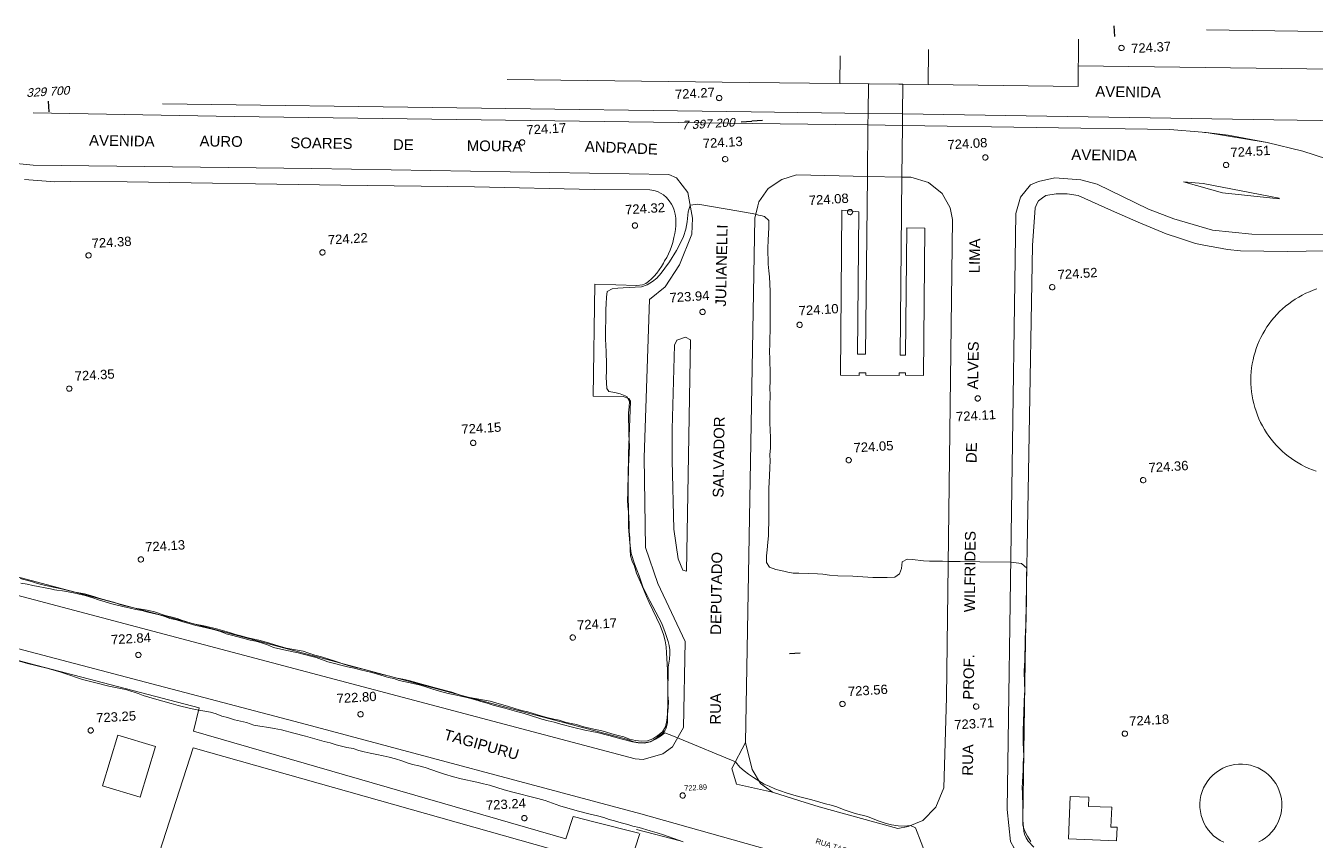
# Model space of a CAD drawing. Header units: metres. Extents: x 329311 to 330425, y 7396637 to 7397287.
# Drawn here: x 329705.7 to 329947.3, y 7397103.9 to 7397256.7 of the extents above; entities that cross this region are included whole.
import ezdxf
from ezdxf.enums import TextEntityAlignment as Align

# ---------------------------------------------------------------- set-up
doc = ezdxf.new("R2010")
doc.units = ezdxf.units.M
doc.layers.get('0').update_dxf_attribs({"lineweight": 18})
for name, color, linetype, lineweight in [('100_SIST_VIARIO_MEIO_FIO', 8, 'Continuous', 18), ('108_SEP_FIS_CANT_CENT_ILHA', 9, 'Continuous', 18), ('118_PASSARELA', 9, 'Continuous', 18), ('144_P_DUPLA_ASF_TOP', 7, 'Continuous', 18), ('160_P_SIMP_ASF_TOP', 7, 'Continuous', 18), ('199_SEGMENTO_DE_VIA', 7, 'Continuous', 18), ('206_MURO_E_MURO_ARRIMO', 9, 'Continuous', 18), ('216_EDIF_NOTAVEL', 9, 'Continuous', 18), ('604_CURVA_INTERM', 9, 'Continuous', 18), ('606_PTO_COTADO', 9, 'Continuous', 18), ('608_PTO_COTADO_INTERVIA', 9, 'Continuous', 18), ('626_SEGM_CURVA_INTERM', 7, 'Continuous', 18), ('PA6_TEXTO', 3, 'Continuous', 18)]:
    doc.layers.add(name, color=color, linetype=linetype, lineweight=lineweight)
doc.layers.add('910_COORD_UTM_COR_ALEGRE', color=7, linetype='Continuous')
doc.styles.add('NORMAL', font='arial.ttf')
doc.styles.get("Standard").update_dxf_attribs({"font": 'arial.ttf'})
doc.styles.add('Style-Arial', font='arial.ttf', dxfattribs={"height": 2})

# ---------------------------------------------------------------- blocks, each defined once
blk = doc.blocks.new('SP09')
at = {"color": 0, "linetype": 'Continuous'}
blk.add_lwpolyline([(-0.03, -0.51), (-0.14, -0.49), (-0.24, -0.46), (-0.31, -0.42), (-0.35, -0.39), (-0.42, -0.31), (-0.47, -0.24), (-0.51, -0.15), (-0.52, -0.09), (-0.52, 0.03), (-0.51, 0.11), (-0.48, 0.2), (-0.44, 0.27), (-0.4, 0.33), (-0.32, 0.39), (-0.23, 0.44), (-0.15, 0.48), (-0.1, 0.48), (-0.03, 0.48), (0.08, 0.48), (0.19, 0.44), (0.27, 0.4), (0.35, 0.32), (0.41, 0.23), (0.46, 0.11), (0.48, 0.03), (0.48, -0.03), (0.47, -0.08), (0.44, -0.21), (0.38, -0.3), (0.31, -0.38), (0.23, -0.44), (0.1, -0.49), (0.02, -0.51)], close=True, dxfattribs=at)
blk = doc.blocks.new('SP10')
at = {"color": 0, "linetype": 'Continuous'}
blk.add_lwpolyline([(-0.03, -0.51), (-0.14, -0.49), (-0.24, -0.46), (-0.31, -0.42), (-0.35, -0.39), (-0.42, -0.31), (-0.47, -0.24), (-0.51, -0.15), (-0.52, -0.09), (-0.52, 0.03), (-0.51, 0.11), (-0.48, 0.2), (-0.44, 0.27), (-0.4, 0.33), (-0.32, 0.39), (-0.23, 0.44), (-0.15, 0.48), (-0.1, 0.48), (-0.03, 0.48), (0.08, 0.48), (0.19, 0.44), (0.27, 0.4), (0.35, 0.32), (0.41, 0.23), (0.46, 0.11), (0.48, 0.03), (0.48, -0.03), (0.47, -0.08), (0.44, -0.21), (0.38, -0.3), (0.31, -0.38), (0.23, -0.44), (0.1, -0.49), (0.02, -0.51)], close=True, dxfattribs=at)

msp = doc.modelspace()

# ---------------------------------------------------------------- linework, layer by layer
at = {"layer": '100_SIST_VIARIO_MEIO_FIO'}
for points in [[(329702.028, 7397231.039), (329707.062, 7397230.552), (329759.246, 7397229.92), (329826.111, 7397228.779), (329827.495, 7397228.213), (329829.632, 7397225.437), (329830.5, 7397220.651), (329830.4, 7397217.654), (329828.108, 7397211.898), (329825.401, 7397207.742), (329822.467, 7397205.417), (329821.494, 7397175.802), (329821.693, 7397158.924), (329824.01, 7397152.237), (329829.163, 7397141.328), (329828.826, 7397125.26), (329826.752, 7397121.644), (329824.948, 7397120.306), (329821.253, 7397119.241), (329819.765, 7397119.389), (329656.365, 7397162.646)], [(329842.762, 7397222.967), (329842.938, 7397223.681), (329844.671, 7397226.16), (329847.241, 7397227.851), (329849.974, 7397228.718)], [(329849.974, 7397228.718), (329863.268, 7397228.457)], [(329869.727, 7397228.33), (329871.394, 7397228.298), (329874.673, 7397227.307), (329877.278, 7397225.264), (329878.758, 7397222.544), (329879.178, 7397220.351), (329878.059, 7397130.873), (329877.576, 7397113.92), (329876.064, 7397110.336), (329873.616, 7397107.8), (329870.891, 7397106.674), (329868.989, 7397106.309), (329854.211, 7397110.357), (329850.643, 7397111.481)], [(329954.684, 7397089.755), (329947.261, 7397092.368), (329922.897, 7397100.099), (329919.486, 7397100.462), (329917.012, 7397099.743), (329912.502, 7397097.345), (329909.555, 7397096.479), (329906.676, 7397096.386), (329903.828, 7397096.789), (329895.188, 7397099.156), (329893.188, 7397100.226), (329890.743, 7397102.656), (329890.057, 7397103.9), (329889.454, 7397109.868), (329891.061, 7397221.49), (329891.942, 7397224.533), (329893.784, 7397226.891), (329895.298, 7397227.528), (329898.353, 7397228.162), (329903.232, 7397227.831), (329906.251, 7397226.999), (329915.879, 7397222.334), (329920.617, 7397220.511)], [(329850.643, 7397111.481), (329845.518, 7397113.096), (329843.229, 7397114.758), (329841.658, 7397117.354), (329840.46, 7397122.422), (329842.184, 7397220.62), (329842.762, 7397222.967)], [(329920.617, 7397220.511), (329927.866, 7397218.405), (329935.264, 7397217.633), (329959.358, 7397217.597), (329963.105, 7397217.062), (329977.218, 7397212.424), (329999.795, 7397205.488), (330010.823, 7397203.422), (330021.34, 7397202.5), (330044.969, 7397202.152)], [(329519.93, 7397188.475), (329758.258, 7397125.823), (329820.862, 7397109.088), (329851.422, 7397100.456)]]:
    msp.add_lwpolyline(points, dxfattribs=at)
at = {"layer": '108_SEP_FIS_CANT_CENT_ILHA'}
for points in [[(329926.748, 7397255.878), (329986.55, 7397255.03), (329989.92, 7397254.061), (329992.512, 7397252.637), (329994.252, 7397251.216), (329997.036, 7397247.532), (329997.438, 7397246.077), (329997.007, 7397245.14), (329996.484, 7397244.888), (329987.163, 7397245.507), (329971.863, 7397245.931), (329968.783, 7397247.717), (329964.58, 7397248.334), (329902.734, 7397249.16)], [(329731.271, 7397242.06), (329841.519, 7397240.557)], [(329841.672, 7397238.389), (329744.791, 7397239.64), (329707.047, 7397240.347)], [(329841.519, 7397240.557), (329863.385, 7397240.259)], [(329863.364, 7397238.093), (329857.36, 7397238.186), (329841.672, 7397238.389)], [(329869.845, 7397240.171), (329939.382, 7397239.043), (329965.604, 7397238.698), (329968.429, 7397238.086), (329969.75, 7397237.17), (329971.057, 7397234.953), (329971.454, 7397232.104), (329970.585, 7397229.7), (329968.477, 7397227.624), (329967.258, 7397226.999), (329964.626, 7397226.779), (329944.774, 7397233.166), (329938.108, 7397234.813)], [(329925.923, 7397236.727), (329919.878, 7397237.215), (329869.823, 7397237.993)], [(329926.668, 7397236.646), (329926.4, 7397236.689), (329925.923, 7397236.727)], [(329925.923, 7397236.727), (329926.668, 7397236.646)], [(329926.668, 7397236.646), (329930.802, 7397236.194), (329938.108, 7397234.813)], [(329938.108, 7397234.813), (329926.668, 7397236.646)], [(329840.46, 7397122.422), (329837.873, 7397117.581), (329838.734, 7397114.643), (329845.518, 7397113.096)]]:
    msp.add_lwpolyline(points, dxfattribs=at)
for points in [[(329940.371, 7397224.363), (329926.122, 7397227.133), (329922.463, 7397227.414), (329929.751, 7397225.369), (329940.378, 7397224.223)], [(329826.695, 7397175.223), (329826.994, 7397162.367), (329827.832, 7397156.795), (329828.735, 7397154.683), (329829.388, 7397154.522), (329830.15, 7397197.813), (329829.19, 7397198.347), (329827.554, 7397197.766), (329827.127, 7397196.873), (329826.685, 7397181.099)]]:
    msp.add_lwpolyline(points, close=True, dxfattribs=at)
at = {"layer": '118_PASSARELA'}
for points in [[(329869.9, 7397245.715), (329863.44, 7397245.794), (329863.385, 7397240.259)], [(329869.845, 7397240.171), (329869.9, 7397245.715)], [(329863.366, 7397238.344), (329863.365, 7397238.284), (329863.364, 7397238.093)], [(329863.385, 7397240.259), (329863.382, 7397239.99), (329863.366, 7397238.344)], [(329869.823, 7397237.993), (329869.826, 7397238.245)], [(329869.826, 7397238.245), (329869.827, 7397238.312), (329869.843, 7397239.919), (329869.845, 7397240.171)], [(329863.364, 7397238.093), (329863.268, 7397228.494), (329862.936, 7397195.129), (329861.415, 7397195.144), (329861.68, 7397221.814), (329858.505, 7397222.099), (329858.198, 7397191.206), (329861.713, 7397191.171), (329861.718, 7397191.655), (329862.977, 7397191.643), (329862.973, 7397191.221), (329869.23, 7397191.159), (329869.235, 7397191.676), (329870.419, 7397191.664), (329870.415, 7397191.224), (329873.748, 7397191.191), (329874.022, 7397218.781), (329870.646, 7397218.815), (329870.409, 7397194.987), (329869.396, 7397194.997), (329869.728, 7397228.385), (329869.823, 7397237.993)]]:
    msp.add_lwpolyline(points, dxfattribs=at)
at = {"layer": '199_SEGMENTO_DE_VIA'}
for points in [[(329863.385, 7397240.259), (329869.845, 7397240.171)], [(329869.823, 7397237.993), (329863.364, 7397238.093)], [(329863.268, 7397228.457), (329869.727, 7397228.33)]]:
    msp.add_lwpolyline(points, dxfattribs=at)
at = {"layer": '206_MURO_E_MURO_ARRIMO'}
for p, q in [((329705.424, 7397227.899), (329711.121, 7397227.408)), ((329711.121, 7397227.408), (329713.996, 7397227.466)), ((329713.996, 7397227.466), (329724.651, 7397227.423)), ((329724.651, 7397227.423), (329764.647, 7397226.813)), ((329764.647, 7397226.813), (329789.714, 7397226.493)), ((329789.714, 7397226.493), (329812.084, 7397225.99)), ((329812.084, 7397225.99), (329822.534, 7397225.913)), ((329822.534, 7397225.913), (329823.276, 7397225.81)), ((329823.276, 7397225.81), (329823.993, 7397225.597)), ((329823.993, 7397225.597), (329824.671, 7397225.28)), ((329824.671, 7397225.28), (329825.109, 7397224.973)), ((329825.109, 7397224.973), (329825.668, 7397224.475)), ((329825.668, 7397224.475), (329826.155, 7397223.906)), ((329826.155, 7397223.906), (329826.562, 7397223.276)), ((329895.034, 7397223.411), (329895.305, 7397223.862)), ((329895.305, 7397223.862), (329896.015, 7397224.463)), ((329896.015, 7397224.463), (329896.678, 7397224.891)), ((329896.678, 7397224.891), (329898.607, 7397225.19)), ((329898.607, 7397225.19), (329900.667, 7397225.201)), ((329900.667, 7397225.201), (329902.734, 7397224.876)), ((329902.734, 7397224.876), (329908.962, 7397222.053)), ((329826.562, 7397223.276), (329826.821, 7397222.815)), ((329826.821, 7397222.815), (329827.109, 7397222.124)), ((329827.109, 7397222.124), (329827.298, 7397221.399)), ((329827.298, 7397221.399), (329827.385, 7397220.654)), ((329894.161, 7397215.502), (329894.696, 7397222.558)), ((329894.696, 7397222.558), (329895.034, 7397223.411)), ((329908.962, 7397222.053), (329913.937, 7397219.851)), ((329827.414, 7397219.245), (329827.342, 7397218.499)), ((329827.385, 7397220.654), (329827.426, 7397219.995)), ((329827.426, 7397219.995), (329827.414, 7397219.245)), ((329913.937, 7397219.851), (329919.187, 7397217.713)), ((329827.014, 7397217.037), (329826.822, 7397216.057)), ((329827.208, 7397217.761), (329827.014, 7397217.037)), ((329827.342, 7397218.499), (329827.208, 7397217.761)), ((329919.187, 7397217.713), (329921.703, 7397216.87)), ((329921.703, 7397216.87), (329924.7, 7397215.897)), ((329826.356, 7397214.633), (329826.046, 7397213.95)), ((329826.615, 7397215.336), (329826.356, 7397214.633)), ((329826.822, 7397216.057), (329826.615, 7397215.336)), ((329892.794, 7397137.603), (329894.161, 7397215.502)), ((329924.7, 7397215.897), (329926.571, 7397215.519)), ((329926.571, 7397215.519), (329928.675, 7397215.128)), ((329928.675, 7397215.128), (329930.659, 7397214.783)), ((329930.659, 7397214.783), (329933.089, 7397214.508)), ((329933.089, 7397214.508), (329941.843, 7397214.372)), ((329941.843, 7397214.372), (329956.921, 7397214.641)), ((329825.059, 7397212.232), (329824.686, 7397211.582)), ((329825.278, 7397212.664), (329825.059, 7397212.232)), ((329825.686, 7397213.293), (329825.278, 7397212.664)), ((329826.046, 7397213.95), (329825.686, 7397213.293)), ((329822.819, 7397209.245), (329822.267, 7397208.738)), ((329823.339, 7397209.785), (329822.819, 7397209.245)), ((329823.825, 7397210.356), (329823.339, 7397209.785)), ((329824.274, 7397210.956), (329823.825, 7397210.356)), ((329824.686, 7397211.582), (329824.274, 7397210.956)), ((329812.239, 7397208.245), (329811.899, 7397187.296)), ((329820.096, 7397208.016), (329812.239, 7397208.245)), ((329821.126, 7397208.131), (329820.096, 7397208.016)), ((329821.778, 7397208.372), (329821.126, 7397208.131)), ((329822.267, 7397208.738), (329821.778, 7397208.372)), ((329811.899, 7397187.296), (329817.521, 7397187.225)), ((329817.521, 7397187.225), (329818.601, 7397186.829)), ((329818.895, 7397186.386), (329818.551, 7397176.507)), ((329818.601, 7397186.829), (329818.895, 7397186.386)), ((329818.551, 7397176.507), (329818.454, 7397171.831)), ((329818.454, 7397171.831), (329818.559, 7397162.733)), ((329818.559, 7397162.733), (329818.802, 7397159.764)), ((329818.802, 7397159.764), (329819.055, 7397157.842)), ((329716.839, 7397150.057), (329685.93, 7397158.27)), ((329819.055, 7397157.842), (329819.651, 7397155.893)), ((329819.651, 7397155.893), (329820.517, 7397153.633)), ((329820.517, 7397153.633), (329821.243, 7397151.603)), ((329821.243, 7397151.603), (329822.501, 7397148.986)), ((329791.743, 7397130.049), (329716.839, 7397150.057)), ((329822.501, 7397148.986), (329824.806, 7397144.698)), ((329824.806, 7397144.698), (329825.4, 7397143.053)), ((329825.4, 7397143.053), (329825.955, 7397141.329)), ((329692.783, 7397140.782), (329706.379, 7397137.247)), ((329825.955, 7397141.329), (329826.14, 7397140.603)), ((329826.14, 7397140.603), (329826.243, 7397139.8)), ((329826.243, 7397139.8), (329826.243, 7397139.051)), ((329706.379, 7397137.247), (329738.157, 7397128.897)), ((329826.085, 7397137.301), (329825.942, 7397136.565)), ((329826.18, 7397138.045), (329826.085, 7397137.301)), ((329826.243, 7397139.051), (329826.18, 7397138.045)), ((329892.389, 7397107.864), (329892.794, 7397137.603)), ((329825.942, 7397136.565), (329825.812, 7397126.146)), ((329818.399, 7397122.987), (329791.743, 7397130.049)), ((329738.157, 7397128.897), (329737.113, 7397124.578)), ((329825.614, 7397125.082), (329825.332, 7397124.623)), ((329825.812, 7397126.146), (329825.614, 7397125.082)), ((329737.113, 7397124.578), (329806.828, 7397104.354)), ((329818.831, 7397122.792), (329818.399, 7397122.987)), ((329819.544, 7397122.559), (329818.831, 7397122.792)), ((329820.28, 7397122.42), (329819.544, 7397122.559)), ((329821.028, 7397122.377), (329820.28, 7397122.42)), ((329821.776, 7397122.432), (329821.028, 7397122.377)), ((329822.511, 7397122.571), (329821.776, 7397122.432)), ((329823.203, 7397122.856), (329822.511, 7397122.571)), ((329823.824, 7397123.274), (329823.203, 7397122.856)), ((329824.211, 7397123.648), (329823.824, 7397123.274)), ((329824.826, 7397124.073), (329824.211, 7397123.648)), ((329825.332, 7397124.623), (329824.826, 7397124.073)), ((329806.828, 7397104.354), (329808.182, 7397108.59)), ((329808.182, 7397108.59), (329812.294, 7397107.531)), ((329892.578, 7397105.838), (329892.389, 7397107.864)), ((329820.476, 7397105.428), (329812.294, 7397107.531)), ((329828.211, 7397104.01), (329820.03, 7397106.114)), ((329892.698, 7397105.274), (329892.578, 7397105.838)), ((329892.974, 7397104.578), (329892.698, 7397105.274)), ((329893.374, 7397103.945), (329892.974, 7397104.578)), ((329894.409, 7397102.805), (329893.374, 7397103.945))]:
    msp.add_line(p, q, dxfattribs=at)
msp.add_lwpolyline([(329755.82, 7396932.809), (329764.395, 7396959.901), (329765.579, 7396961.721), (329766.181, 7396962.264), (329769.924, 7396964.586), (329770.768, 7396965.264), (329771.595, 7396966.505), (329772.373, 7396968.371), (329778.19, 7396986.934), (329789.049, 7397007.545), (329792.539, 7397018.901), (329820.678, 7397105.372)], dxfattribs=at)
at = {"layer": '216_EDIF_NOTAVEL'}
for points in [[(329902.782, 7397254.184), (329902.697, 7397245.311), (329874.61, 7397245.657), (329874.707, 7397252.2)], [(329858.138, 7397251.029), (329858.081, 7397245.86), (329841.129, 7397246.069)], [(329874.707, 7397252.2), (329874.61, 7397245.657), (329858.081, 7397245.86), (329858.138, 7397251.029)], [(329841.129, 7397246.069), (329795.846, 7397246.625)], [(329947.419, 7397207.391), (329946.713, 7397207.141), (329946.017, 7397206.862), (329945.334, 7397206.554), (329944.664, 7397206.218), (329944.008, 7397205.855), (329943.368, 7397205.465), (329942.745, 7397205.048), (329942.14, 7397204.606), (329941.554, 7397204.139), (329940.988, 7397203.648), (329940.442, 7397203.134), (329939.919, 7397202.597), (329939.418, 7397202.04), (329938.941, 7397201.462), (329938.489, 7397200.864), (329938.061, 7397200.249), (329937.66, 7397199.616), (329937.285, 7397198.967), (329936.938, 7397198.302), (329936.618, 7397197.625), (329936.327, 7397196.934), (329936.065, 7397196.232), (329935.832, 7397195.519), (329935.63, 7397194.798), (329935.457, 7397194.068), (329935.315, 7397193.332), (329935.204, 7397192.591), (329935.123, 7397191.846), (329935.074, 7397191.098), (329935.056, 7397190.349), (329935.069, 7397189.6), (329935.113, 7397188.851), (329935.188, 7397188.106), (329935.294, 7397187.364), (329935.431, 7397186.627), (329935.599, 7397185.897), (329935.797, 7397185.174), (329936.024, 7397184.46), (329936.281, 7397183.756), (329936.568, 7397183.063), (329936.882, 7397182.383), (329937.225, 7397181.716), (329937.596, 7397181.065), (329937.993, 7397180.429), (329938.416, 7397179.81), (329938.864, 7397179.21), (329939.337, 7397178.629), (329939.834, 7397178.067), (329940.354, 7397177.527), (329940.896, 7397177.01), (329941.458, 7397176.515), (329942.041, 7397176.044), (329942.643, 7397175.597), (329943.263, 7397175.176), (329943.901, 7397174.781), (329944.553, 7397174.413), (329945.221, 7397174.073), (329945.902, 7397173.761), (329946.596, 7397173.477), (329947.301, 7397173.222)], [(329929.967, 7397103.737), (329929.3, 7397104.085), (329928.669, 7397104.497), (329928.082, 7397104.97), (329927.544, 7397105.497), (329927.061, 7397106.074), (329926.636, 7397106.697), (329926.274, 7397107.357), (329925.979, 7397108.05), (329925.754, 7397108.769), (329925.599, 7397109.506), (329925.518, 7397110.255), (329925.511, 7397111.008), (329925.577, 7397111.759), (329925.717, 7397112.499), (329925.928, 7397113.222), (329926.21, 7397113.921), (329926.558, 7397114.588), (329926.971, 7397115.219), (329927.443, 7397115.806), (329927.97, 7397116.344), (329928.547, 7397116.827), (329929.17, 7397117.252), (329929.83, 7397117.613), (329930.523, 7397117.908), (329931.242, 7397118.134), (329931.979, 7397118.288), (329932.728, 7397118.37), (329933.481, 7397118.377), (329934.232, 7397118.311), (329934.972, 7397118.171), (329935.695, 7397117.959), (329936.394, 7397117.678), (329937.061, 7397117.33), (329937.692, 7397116.917), (329938.279, 7397116.445), (329938.817, 7397115.918), (329939.3, 7397115.34), (329939.725, 7397114.718), (329940.086, 7397114.057), (329940.381, 7397113.364), (329940.607, 7397112.646), (329940.761, 7397111.908), (329940.843, 7397111.16), (329940.85, 7397110.406), (329940.784, 7397109.656), (329940.644, 7397108.916), (329940.433, 7397108.193), (329940.151, 7397107.494), (329939.803, 7397106.826), (329939.39, 7397106.196), (329938.918, 7397105.609), (329938.391, 7397105.071), (329937.813, 7397104.588), (329937.191, 7397104.163), (329936.53, 7397103.801)]]:
    msp.add_lwpolyline(points, dxfattribs=at)
for points in [[(329722.95, 7397123.82), (329729.953, 7397121.708), (329727.081, 7397112.184), (329720.078, 7397114.296)], [(329737.032, 7397121.434), (329803.91, 7397102.519), (329774.475, 7397012.216), (329708.51, 7397033.013)], [(329901.221, 7397112.303), (329904.706, 7397112.159), (329904.637, 7397110.47), (329909.011, 7397110.29), (329908.859, 7397106.599), (329910.031, 7397106.551), (329909.927, 7397104.022), (329900.896, 7397104.393)]]:
    msp.add_lwpolyline(points, close=True, dxfattribs=at)
at = {"layer": '604_CURVA_INTERM', "flags": 128}
for points, elevation in [([(329704.613, 7397153.161), (329706.955, 7397152.528), (329707.917, 7397152.226), (329709.112, 7397151.904), (329711.153, 7397151.436), (329712.349, 7397151.207), (329714.635, 7397150.615), (329715.634, 7397150.485), (329716.687, 7397150.277), (329717.792, 7397149.97), (329720.005, 7397149.287), (329722.1, 7397148.679), (329723.185, 7397148.309), (329724.252, 7397148.017), (329726.471, 7397147.532), (329727.717, 7397147.332), (329728.751, 7397147.123), (329729.764, 7397146.87), (329731.806, 7397146.243), (329732.875, 7397145.977), (329734.025, 7397145.65), (329735.062, 7397145.263), (329737.063, 7397144.63), (329739.317, 7397144.201), (329741.648, 7397143.658), (329743.857, 7397143.023), (329744.948, 7397142.674), (329745.973, 7397142.429), (329747.066, 7397142.099), (329748.16, 7397141.834), (329749.3, 7397141.58), (329750.717, 7397141.216), (329752.966, 7397140.526), (329754.438, 7397140.126), (329755.482, 7397139.909), (329756.593, 7397139.724), (329757.623, 7397139.504), (329758.684, 7397139.188), (329759.802, 7397138.809), (329761.076, 7397138.448), (329763.625, 7397137.646), (329765.635, 7397136.994), (329766.727, 7397136.684), (329769.282, 7397136.067), (329771.488, 7397135.412), (329772.677, 7397135.113), (329773.882, 7397134.839), (329774.886, 7397134.55), (329776.271, 7397134.281), (329777.421, 7397134.011), (329779.849, 7397133.379), (329780.807, 7397133.077), (329781.897, 7397132.771), (329784.454, 7397132.12), (329785.435, 7397131.848), (329786.543, 7397131.508), (329787.673, 7397131.125), (329788.774, 7397130.881), (329792.611, 7397130.141), (329793.719, 7397129.882), (329796.044, 7397129.156), (329797.249, 7397128.784), (329798.532, 7397128.444), (329799.699, 7397128.157), (329802.143, 7397127.448), (329803.271, 7397127.091), (329804.527, 7397126.796), (329805.551, 7397126.587), (329806.656, 7397126.247), (329807.8, 7397126.015), (329808.785, 7397125.772), (329809.914, 7397125.452), (329812.265, 7397124.853), (329813.324, 7397124.664), (329814.395, 7397124.348), (329815.435, 7397124.063), (329816.611, 7397123.769), (329817.635, 7397123.483), (329818.752, 7397123.038), (329819.824, 7397122.809), (329820.953, 7397122.657), (329822.11, 7397122.733), (329823.085, 7397123.115), (329824.019, 7397123.712), (329824.881, 7397124.398), (329825.483, 7397125.354), (329825.73, 7397126.526), (329825.946, 7397128.947), (329826.026, 7397130.131), (329825.917, 7397131.335), (329825.911, 7397133.622), (329825.852, 7397134.889), (329825.851, 7397136.036), (329825.796, 7397137.122), (329825.63, 7397139.225), (329825.605, 7397140.325), (329825.412, 7397141.464), (329825.08, 7397142.654), (329824.45, 7397144.326), (329822.432, 7397148.663), (329821.905, 7397149.794), (329821.009, 7397151.867), (329820.058, 7397154.162), (329819.63, 7397155.446), (329819.215, 7397156.388), (329818.935, 7397157.419), (329818.842, 7397158.57), (329818.754, 7397160.781), (329818.689, 7397161.967), (329818.664, 7397163.282), (329818.6, 7397164.598), (329818.529, 7397165.599), (329818.4, 7397166.672), (329818.322, 7397167.894), (329818.387, 7397169.278), (329818.389, 7397170.583), (329818.558, 7397173.013), (329818.548, 7397174.181), (329818.701, 7397177.846), (329818.617, 7397180.172), (329818.59, 7397181.604), (329818.513, 7397182.942), (329818.54, 7397184.154), (329818.669, 7397185.297), (329818.719, 7397186.313), (329818.237, 7397187.26), (329817.004, 7397187.752), (329815.973, 7397187.973), (329814.847, 7397188.162), (329814.45, 7397188.757), (329814.388, 7397189.819), (329814.368, 7397190.837), (329814.421, 7397191.904), (329814.428, 7397193.134), (329814.345, 7397195.715), (329814.28, 7397196.738), (329814.222, 7397198.082), (329814.203, 7397199.138), (329814.29, 7397202.257), (329814.298, 7397203.498), (329814.338, 7397204.615), (329814.427, 7397205.847), (329814.562, 7397206.898), (329815.465, 7397207.422), (329816.546, 7397207.549), (329817.562, 7397207.577), (329819.77, 7397207.688), (329820.958, 7397207.786), (329822.035, 7397208.145), (329823.045, 7397208.752), (329823.854, 7397209.383), (329824.624, 7397210.298), (329825.347, 7397211.24), (329826.228, 7397212.468), (329827.541, 7397214.6), (329828.284, 7397216.013), (329828.828, 7397217.194), (329829.238, 7397218.55), (329829.528, 7397219.946), (329829.712, 7397221.838), (329830.068, 7397223.035), (329831.522, 7397223.248), (329839.191, 7397221.956), (329842.365, 7397221.358)], 724), ([(329842.886, 7397221.213), (329843.304, 7397221.143), (329843.997, 7397220.954), (329844.787, 7397220.163), (329844.838, 7397218.863), (329844.735, 7397217.665), (329844.682, 7397216.518), (329844.64, 7397214.988), (329844.662, 7397211.99), (329844.829, 7397210.777), (329844.934, 7397209.656), (329845.034, 7397206.968), (329845.083, 7397204.831), (329845.086, 7397201.516), (329845.069, 7397199.464), (329845.027, 7397198.191), (329844.965, 7397197.036), (329844.945, 7397195.639), (329844.996, 7397194.296), (329845.075, 7397191.421), (329845.077, 7397190.227)], 724), ([(329845.077, 7397190.227), (329845.025, 7397188.674), (329845.072, 7397187.649), (329844.972, 7397185.31), (329845.012, 7397182.163), (329845.079, 7397181.029), (329845.141, 7397179.416), (329845.103, 7397177.642), (329845.007, 7397176.294), (329845.064, 7397175.186), (329845.011, 7397173.941), (329844.908, 7397172.4), (329844.827, 7397170.015), (329844.795, 7397167.419), (329844.828, 7397165.918), (329844.818, 7397163.414), (329844.754, 7397162.389), (329844.747, 7397161.115), (329844.609, 7397159.945), (329844.515, 7397158.488), (329844.401, 7397157.359), (329844.391, 7397156.139), (329844.961, 7397155.241), (329846.138, 7397154.849), (329847.602, 7397154.504)], 724), ([(329850.587, 7397112.281), (329849.056, 7397112.667), (329848.025, 7397112.974), (329845.936, 7397113.752), (329844.873, 7397114.248), (329843.954, 7397114.65), (329842.948, 7397115.235), (329841.945, 7397115.896), (329841.032, 7397116.468), (329840.184, 7397117.093), (329839.389, 7397117.791), (329838.579, 7397118.802), (329828.011, 7397123.2), (329826.938, 7397123.624), (329825.342, 7397124.259), (329824.502, 7397123.601), (329823.559, 7397123.061), (329822.636, 7397122.573), (329821.525, 7397122.298), (329820.348, 7397122.388), (329819.266, 7397122.583), (329817.103, 7397123.122), (329814.876, 7397123.751), (329812.657, 7397124.314), (329811.675, 7397124.511), (329810.387, 7397124.739), (329808.325, 7397125.21), (329805.875, 7397125.867), (329804.649, 7397126.212), (329803.52, 7397126.51), (329802.28, 7397126.802), (329799.84, 7397127.604), (329798.578, 7397128.006), (329797.595, 7397128.246), (329795.383, 7397128.844), (329794.382, 7397129.083), (329793.197, 7397129.401), (329792.063, 7397129.79), (329790.895, 7397130.094), (329789.711, 7397130.453), (329788.289, 7397130.826), (329786.047, 7397131.357), (329784.799, 7397131.617), (329783.157, 7397132.024), (329781.902, 7397132.401), (329780.565, 7397132.85), (329779.593, 7397133.142), (329778.236, 7397133.481), (329775.573, 7397134.069), (329774.598, 7397134.401), (329773.6, 7397134.613), (329771.564, 7397135.24), (329770.452, 7397135.532), (329768.36, 7397136.012), (329767.199, 7397136.327), (329765.898, 7397136.598), (329762.235, 7397137.547), (329760.072, 7397138.316), (329759.067, 7397138.615), (329756.7, 7397139.192), (329754.593, 7397139.646), (329752.05, 7397140.248), (329750.964, 7397140.705), (329749.841, 7397141.069), (329748.738, 7397141.375), (329747.677, 7397141.624), (329746.603, 7397141.919), (329744.213, 7397142.501), (329743.183, 7397142.786), (329742.951, 7397142.932), (329741.963, 7397143.276), (329740.851, 7397143.568), (329738.727, 7397144.078), (329737.534, 7397144.35), (329736.268, 7397144.713), (329735.079, 7397145.023), (329733.923, 7397145.378), (329732.685, 7397145.659), (329731.714, 7397146.05), (329730.735, 7397146.348), (329729.575, 7397146.617), (329728.55, 7397146.832), (329727.423, 7397147.128), (329726.283, 7397147.362), (329725.263, 7397147.609), (329724.131, 7397147.839), (329721.805, 7397148.406), (329719.327, 7397149.132), (329718.224, 7397149.505), (329716.829, 7397149.932), (329715.671, 7397150.223), (329714.639, 7397150.435), (329713.615, 7397150.62), (329712.542, 7397150.842), (329711.534, 7397150.977), (329711.097, 7397150.995)], 723), ([(329877.547, 7397092.703), (329872.264, 7397106.451), (329871.324, 7397106.853), (329870.217, 7397106.757), (329869.051, 7397106.847), (329867.798, 7397107.013), (329866.754, 7397107.269), (329865.449, 7397107.693), (329864.339, 7397108.15), (329863.285, 7397108.555), (329860.968, 7397109.109), (329858.937, 7397109.797), (329857.525, 7397110.37), (329856.5, 7397110.683), (329855.436, 7397110.926), (329854.374, 7397111.228), (329852.831, 7397111.7), (329850.587, 7397112.281)], 723)]:
    msp.add_lwpolyline(points, dxfattribs=dict(at, elevation=elevation))
at = {"layer": '604_CURVA_INTERM'}
for points, elevation in [([(329842.365, 7397221.358), (329842.886, 7397221.213)], 724), ([(329847.602, 7397154.504), (329848.35, 7397154.306), (329849.387, 7397154.146), (329850.419, 7397154.165), (329853.934, 7397154.018), (329854.943, 7397153.924), (329856.161, 7397153.746), (329857.712, 7397153.618), (329860.505, 7397153.578), (329864.295, 7397153.36), (329866.948, 7397153.303), (329868.425, 7397153.411), (329869.293, 7397154.016), (329869.625, 7397154.991), (329869.777, 7397156.253), (329870.692, 7397156.769), (329871.714, 7397156.72), (329873.774, 7397156.46), (329874.863, 7397156.396), (329876.261, 7397156.384), (329877.309, 7397156.415), (329878.378, 7397156.337), (329880.659, 7397156.307)], 724), ([(329884.296, 7397156.258), (329890.121, 7397156.179), (329892.097, 7397155.923), (329893.112, 7397155.074), (329893.035, 7397153.745), (329893.027, 7397148.529), (329893.01, 7397147.049), (329892.959, 7397145.453), (329892.898, 7397144.397), (329892.828, 7397141.829), (329892.793, 7397140.365), (329892.718, 7397138.913), (329892.738, 7397137.865), (329892.616, 7397135.828), (329892.693, 7397133.476), (329892.732, 7397132.305), (329892.702, 7397131.265), (329892.612, 7397130.267), (329892.536, 7397127.948), (329892.461, 7397126.615), (329892.407, 7397124.442), (329892.404, 7397122.407), (329892.545, 7397119.891), (329892.44, 7397118.546), (329892.409, 7397117.325), (329892.289, 7397115.014), (329892.267, 7397114.006), (329892.291, 7397112.868), (329892.377, 7397110.376), (329892.336, 7397108.087), (329892.371, 7397106.921), (329892.659, 7397105.94), (329893.223, 7397104.854), (329893.864, 7397103.915)], 724), ([(329711.097, 7397150.995), (329710.338, 7397151.181), (329707.018, 7397151.841), (329705.922, 7397152.072), (329704.771, 7397152.277)], 723), ([(329704.275, 7397137.704), (329706.034, 7397137.253), (329707.564, 7397136.833), (329709.903, 7397136.26), (329712.262, 7397135.595), (329714.152, 7397134.998), (329715.202, 7397134.614), (329716.335, 7397134.249), (329717.573, 7397133.94), (329718.581, 7397133.656), (329721.259, 7397133.005), (329723.428, 7397132.537), (329724.608, 7397132.265), (329726.706, 7397131.594), (329727.697, 7397131.251), (329728.718, 7397130.945), (329729.818, 7397130.589), (329732.923, 7397129.745), (329734.204, 7397129.383), (329736.529, 7397128.815), (329737.8, 7397128.546), (329740.307, 7397128.079), (329741.332, 7397127.804), (329742.412, 7397127.355), (329743.445, 7397127.14), (329744.782, 7397126.696), (329747.009, 7397126.162), (329748.4, 7397125.702), (329749.526, 7397125.46), (329751.198, 7397125.211), (329752.2, 7397125.045), (329753.558, 7397124.769), (329755.876, 7397124.199), (329758.044, 7397123.622), (329759.396, 7397123.212), (329761.582, 7397122.63), (329762.671, 7397122.364), (329763.811, 7397122.007), (329765.801, 7397121.471), (329766.998, 7397121.273), (329768.056, 7397120.941), (329769.056, 7397120.709), (329770.139, 7397120.432), (329771.387, 7397120.154), (329772.613, 7397119.914), (329773.743, 7397119.654), (329774.941, 7397119.339), (329776.083, 7397118.968), (329777.113, 7397118.605), (329778.11, 7397118.322), (329779.277, 7397118.052), (329780.467, 7397117.729), (329782.95, 7397116.894), (329784.062, 7397116.501), (329785.8, 7397116.006), (329787.23, 7397115.642), (329790.113, 7397115.005), (329791.376, 7397114.681), (329792.541, 7397114.408), (329795.239, 7397113.589), (329796.632, 7397113.203), (329801.542, 7397111.954), (329802.921, 7397111.545), (329805.65, 7397110.586), (329807.6, 7397109.988), (329809.176, 7397109.559), (329811.349, 7397109.003), (329812.713, 7397108.679), (329813.894, 7397108.356), (329814.907, 7397108.025), (329815.923, 7397107.729), (329817.151, 7397107.409), (329818.388, 7397107.051), (329819.375, 7397106.786), (329820.534, 7397106.499), (329822.59, 7397105.876), (329823.874, 7397105.518), (329825.116, 7397105.129), (329828.791, 7397103.809)], 723)]:
    msp.add_lwpolyline(points, dxfattribs=dict(at, elevation=elevation))
at = {"layer": '626_SEGM_CURVA_INTERM', "elevation": 724}
msp.add_lwpolyline([(329880.659, 7397156.307), (329884.296, 7397156.258)], dxfattribs=at)
at = {"layer": '910_COORD_UTM_COR_ALEGRE', "color": 253, "flags": 128}
for points in [[(329909.426, 7397256.658), (329909.544, 7397254.662)], [(329709.91, 7397242.554), (329710.028, 7397240.558)], [(329839.647, 7397238.679), (329841.643, 7397238.797)], [(329843.64, 7397238.915), (329841.643, 7397238.797)], [(329850.692, 7397139.157), (329848.695, 7397139.039)]]:
    msp.add_lwpolyline(points, dxfattribs=at)

# ---------------------------------------------------------------- block references
at = {"layer": '606_PTO_COTADO', "rotation": 3.377855659799661}
for p in [(329910.859, 7397252.518, 724.37), (329835.542, 7397243.145, 724.27), (329798.643, 7397234.83, 724.17), (329930.444, 7397230.603, 724.515), (329860.03, 7397221.786, 724.085), (329819.769, 7397219.261, 724.325), (329717.469, 7397213.671, 724.375), (329761.258, 7397214.228, 724.22), (329897.889, 7397207.718, 724.525), (329832.433, 7397203.08, 723.945), (329850.598, 7397200.663, 724.105), (329713.867, 7397188.71, 724.35), (329883.949, 7397186.878, 724.115), (329789.494, 7397178.555, 724.15), (329859.785, 7397175.307, 724.055), (329914.912, 7397171.568, 724.365), (329727.264, 7397156.727, 724.135), (329808.125, 7397142.091, 724.175), (329726.802, 7397138.831, 722.84), (329858.622, 7397129.654, 723.565), (329883.645, 7397129.174, 723.71), (329768.398, 7397127.728, 722.8), (329717.881, 7397124.696, 723.25), (329911.496, 7397124.093, 724.185), (329799.055, 7397108.272, 723.24)]:
    msp.add_blockref('SP09', p, dxfattribs=at)
at = {"layer": '608_PTO_COTADO_INTERVIA', "rotation": 3.377855659799661}
for p in [(329836.656, 7397231.691, 724.129), (329885.365, 7397232.016, 724.079), (329828.698, 7397112.509, 722.894)]:
    msp.add_blockref('SP10', p, dxfattribs=at)

# ---------------------------------------------------------------- texts
at = {"layer": '144_P_DUPLA_ASF_TOP', "style": 'Style-Arial'}
for s, rotation, p in [('AVENIDA', 359.19349, (329905.945, 7397244.382)), ('AVENIDA', 359.05451, (329717.549, 7397235.232)), ('AURO', 359.21109, (329738.236, 7397235.084)), ('SOARES', 359.21109, (329755.228, 7397234.76)), ('DE', 359.21109, (329774.445, 7397234.426)), ('MOURA', 359.21109, (329788.264, 7397234.228)), ('ANDRADE', 357.56427, (329810.375, 7397234.106)), ('AVENIDA', 359.19349, (329901.448, 7397232.546))]:
    msp.add_text(s, height=2, rotation=rotation, dxfattribs=at).set_placement(p, align=Align.MIDDLE_LEFT)
at = {"layer": '160_P_SIMP_ASF_TOP', "style": 'Style-Arial'}
for s, rotation, p in [('JULIANELLI', 88.84409, (329835.783, 7397204.075)), ('LIMA', 89.13753, (329883.283, 7397210.315)), ('ALVES', 89.13753, (329882.98, 7397188.548)), ('SALVADOR', 89.14979, (329835.309, 7397168.279)), ('DE', 88.88374, (329882.698, 7397174.759)), ('WILFRIDES', 89.39201, (329882.377, 7397146.83)), ('DEPUTADO', 89.14979, (329834.869, 7397142.592)), ('PROF.', 89.13753, (329882.158, 7397130.437)), ('RUA', 89.02952, (329834.782, 7397125.771)), ('TAGIPURU', 344.22817, (329784.067, 7397124.01)), ('RUA', 89.13753, (329882.001, 7397116.203))]:
    msp.add_text(s, height=2, rotation=rotation, dxfattribs=at).set_placement(p, align=Align.MIDDLE_LEFT)
at = {"layer": '606_PTO_COTADO', "style": 'Style-Arial'}
for s, p in [('724.37', (329916.374, 7397252.612, 724.37)), ('724.27', (329830.966, 7397244.013, 724.27)), ('724.17', (329803.156, 7397237.363, 724.17)), ('724.51', (329934.958, 7397233.136, 724.515)), ('724.08', (329856.022, 7397224.175, 724.085)), ('724.32', (329821.631, 7397222.431, 724.325)), ('724.38', (329721.752, 7397216.12, 724.375)), ('724.22', (329765.978, 7397216.774, 724.22)), ('724.52', (329902.609, 7397210.263, 724.525)), ('723.94', (329829.952, 7397205.953, 723.945)), ('724.10', (329854.129, 7397203.497, 724.105)), ('724.35', (329718.587, 7397191.255, 724.35)), ('724.11', (329883.589, 7397183.664, 724.115)), ('724.15', (329790.976, 7397181.306, 724.15)), ('724.05', (329864.402, 7397177.846, 724.055)), ('724.36', (329919.632, 7397174.114, 724.365)), ('724.13', (329731.778, 7397159.261, 724.135)), ('724.17', (329812.638, 7397144.624, 724.175)), ('722.84', (329725.38, 7397141.9, 722.84)), ('722.80', (329767.625, 7397130.875, 722.8)), ('723.56', (329863.341, 7397132.199, 723.565)), ('723.25', (329722.601, 7397127.241, 723.25)), ('724.18', (329916.01, 7397126.626, 724.185)), ('723.71', (329883.26, 7397125.957, 723.71)), ('723.24', (329795.579, 7397110.874, 723.24))]:
    msp.add_text(s, height=1.75, rotation=3.37786, dxfattribs=at).set_placement(p, align=Align.MIDDLE_CENTER)
at = {"layer": '608_PTO_COTADO_INTERVIA', "style": 'Style-Arial'}
for s, p in [('724.13', (329836.174, 7397234.824, 724.129)), ('724.08', (329881.986, 7397234.592, 724.079))]:
    msp.add_text(s, height=1.75, rotation=3.37786, dxfattribs=at).set_placement(p, align=Align.MIDDLE_CENTER)
at = {"layer": '910_COORD_UTM_COR_ALEGRE', "color": 253, "oblique": 15}
for s, p in [('329 700', (329709.804, 7397244.351)), ('7 397 200', (329833.458, 7397238.314))]:
    msp.add_text(s, height=1.6, rotation=3.37786, dxfattribs=at).set_placement(p, align=Align.MIDDLE_CENTER)
at = {"layer": 'PA6_TEXTO', "color": 9, "style": 'NORMAL', "oblique": 360}
msp.add_text('722.89', height=1, rotation=3.37786, dxfattribs=at).set_placement((329831.099, 7397113.996, 722.894), align=Align.MIDDLE_CENTER)
at = {"layer": 'PA6_TEXTO', "insert": (329853.77, 7397104.526), "char_height": 1, "attachment_point": 1, "rotation": 341.96263, "style": 'NORMAL'}
msp.add_mtext_dynamic_manual_height_columns('RUA TAGIPURU', width=15.76498, gutter_width=12.5, heights=[0], dxfattribs=at)

doc.saveas('drawing.dxf')
